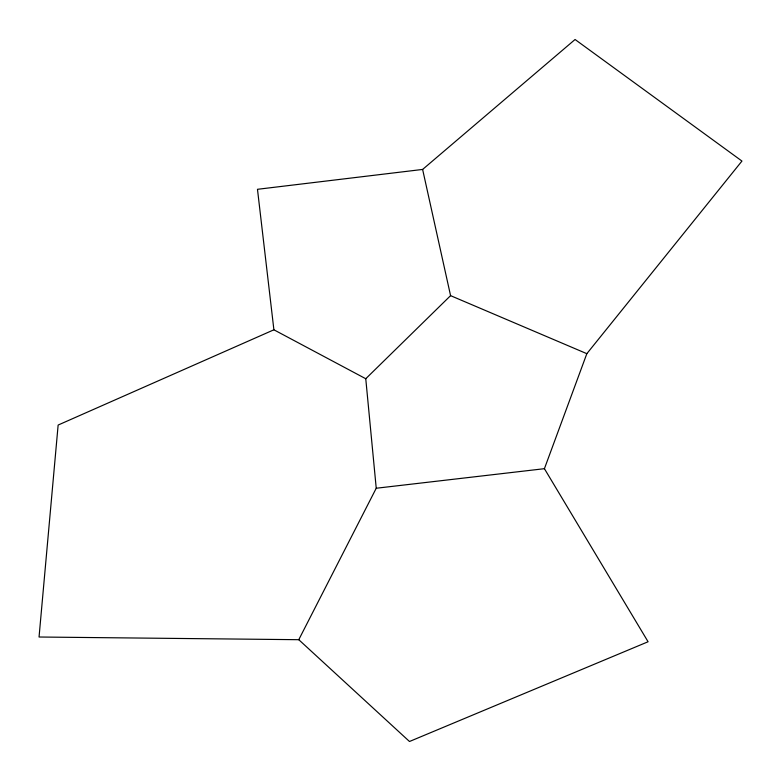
<?xml version="1.0" encoding="UTF-8"?>
<svg xmlns="http://www.w3.org/2000/svg" width="781" height="781" viewBox="0 0 781 781"><rect width="100%" height="100%" fill="white"/><g stroke="black" fill="none" stroke-linecap="round" stroke-linejoin="round"><path stroke-width="1.17" d="M298.772 639.698L409.488 741.501L648.084 641.757L544.416 468.688L586.834 353.676L741.95 161.062L575.07 39.499L422.619 169.438L257.476 189.305L273.897 329.797L365.762 378.736L376.237 488.242L298.772 639.698L39.05 637.013L58.136 425.049L273.897 329.797M365.762 378.736L450.578 295.648L422.619 169.438M376.237 488.242L544.416 468.688M450.578 295.648L586.834 353.676"/></g></svg>
